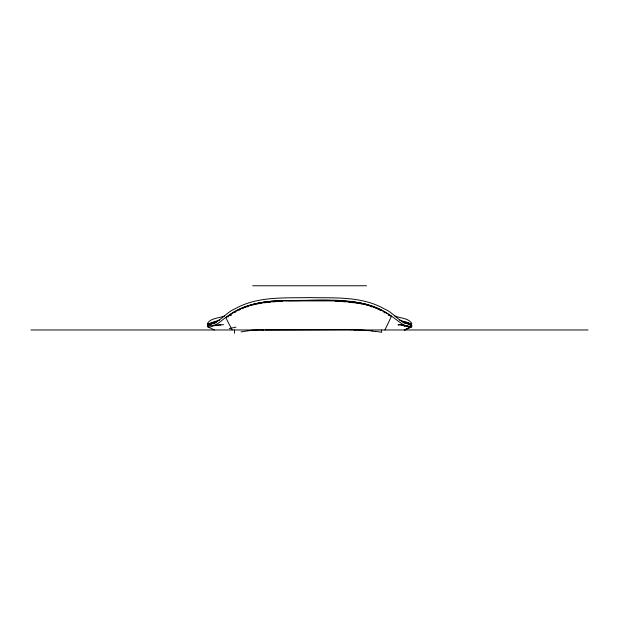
<?xml version="1.0" encoding="UTF-8"?>
<svg xmlns="http://www.w3.org/2000/svg" width="619" height="619" viewBox="0 0 619 619"><rect width="100%" height="100%" fill="white"/><g stroke="black" fill="none" stroke-linecap="round" stroke-linejoin="round"><path stroke-width="0.93" d="M381.606 329.973L381.606 332.302L375.47 331.289M265.079 329.973L350.006 329.618M399.549 320C402.93 322.066 411.163 321.571 411.875 326.368L404.424 329.973L411.674 326.67L404.903 329.973M360.103 329.973L360.281 329.548M384.948 329.973L391.456 316.278C360.49 294.141 320.24 301.476 284.516 300.641M207.752 325.114L207.543 326.67L214.391 329.973M208.255 324.611L212.363 322.375L219.675 320M411.31 326.894C404.803 327.66 399.843 321.803 394.806 318.599C384.035 310.235 371.292 304.362 357.712 302.621C334.128 299.287 310.212 300.532 286.481 300.501C265.257 300.656 242.888 303.929 225.827 317.64L232.086 329.973M216.681 321.478C215.311 322.7 206.46 322.932 207.891 325.579M224.364 316.061C218.964 318.205 210.313 318.089 207.342 323.644C217.803 325.617 225.393 312.456 234.725 308.982C257.334 296.014 284.492 298.172 309.593 297.592C334.678 298.157 361.829 295.998 384.438 308.966C393.785 312.44 401.391 325.602 411.875 323.636C408.904 318.089 400.253 318.205 394.852 316.069M280.477 300.811C262.208 301.476 243.151 304.625 228.179 315.883C221.656 319.551 216.023 327.451 207.907 326.902M207.922 325.586L223.637 324.673M241.039 331.923L253.295 329.981M357.008 329.633L354.285 329.973M350.014 329.749L350.315 329.734A44.545 18.33 -2.5 0 1 359.477 329.973M257.102 329.973L263.949 329.973M252.684 285.761L366.541 285.761M290.079 300.447L330.461 300.447M277.366 300.904L342.013 300.904M271.029 301.36L282.674 301.36M335.722 301.36L348.04 301.36M266.665 301.809L275.184 301.809M343.692 301.809L352.435 301.809M263.33 302.265L270.294 302.265M348.675 302.265L356.018 302.265M260.444 302.722L265.543 302.722M352.791 302.722L358.757 302.722M257.906 303.171L262.015 303.171M356.002 303.171L361.303 303.171M255.786 303.627L260.081 303.627M359.863 303.627L363.423 303.627M253.798 304.084L257.372 304.084M361.395 304.084L365.458 304.084M252.049 304.533L254.827 304.533M364.374 304.533L367.129 304.533M250.471 304.989L253.287 304.989M365.953 304.989L368.8 304.989M248.892 305.446L251.446 305.446M367.16 305.446L370.332 305.446M247.569 305.902L249.101 305.902M369.628 305.902L371.601 305.902M246.354 306.351L248.126 306.351M370.147 306.351L372.878 306.351M245.139 306.807L247.407 306.807M371.423 306.807L374.155 306.807M243.94 307.264L245.735 307.264M373.481 307.264L375.23 307.264M242.911 307.713L244.304 307.713M374.673 307.713L376.298 307.713M241.89 308.169L243.46 308.169M375.725 308.169L377.366 308.169M240.868 308.626L242.609 308.626M377.443 308.626L378.364 308.626M239.901 309.082L240.451 309.082M377.683 309.082L379.285 309.082M239.011 309.531L240.497 309.531M378.619 309.531L380.213 309.531M238.122 309.987L239.785 309.987M379.285 309.987L381.134 309.987M380.584 310.444L381.985 310.444M236.396 310.893L237 310.893M234.005 312.255L235.669 312.255M384.035 312.255L385.188 312.255M233.247 312.711L233.703 312.711M384.213 312.711L385.908 312.711M229.742 314.986L231.622 314.986M229.038 315.435L230.895 315.435M388.423 315.435L390.233 315.435M390.016 315.891L390.906 315.891M227.003 316.796L228.457 316.796M403.093 321.795L403.665 321.795M214.05 322.251L215.954 322.251M403.309 322.251L405.182 322.251M212.549 322.708L216.17 322.708M403.015 322.708L406.706 322.708M211.056 323.157L214.925 323.157M404.664 323.157L408.169 323.157M209.655 323.613L213.393 323.613M406.002 323.613L409.569 323.613M208.603 324.07L211.094 324.07M408.679 324.07L410.559 324.07M207.806 324.518L211.064 324.518M408.114 324.518L411.279 324.518M218.685 324.975L220.906 324.975M398.172 324.975L401.05 324.975M213.493 325.432L217.981 325.432M401.29 325.432L405.484 325.432M410.374 325.432L411.89 325.432M404.664 325.888L407.519 325.888M410.474 325.888L411.387 325.888M404.083 326.337L404.54 326.337M30.95 329.973L588.05 329.973M398.21 324.782C401.22 323.11 410.095 328.287 411.473 325.114M357.225 329.648L372.112 330.886M263.663 329.819L262.208 329.633M401.267 321.106L409.337 323.52L410.962 324.611M254.533 329.548L254.866 329.973M234.5 329.973L234.5 333.239M371.965 331.134A101.617 66.202 -22.4 0 1 375.323 331.529M253.922 330.368A122.601 37.21 1.8 0 1 256.761 330.012M229.27 328.689A176.183 92.216 11.3 0 1 235.963 327.111"/></g></svg>
